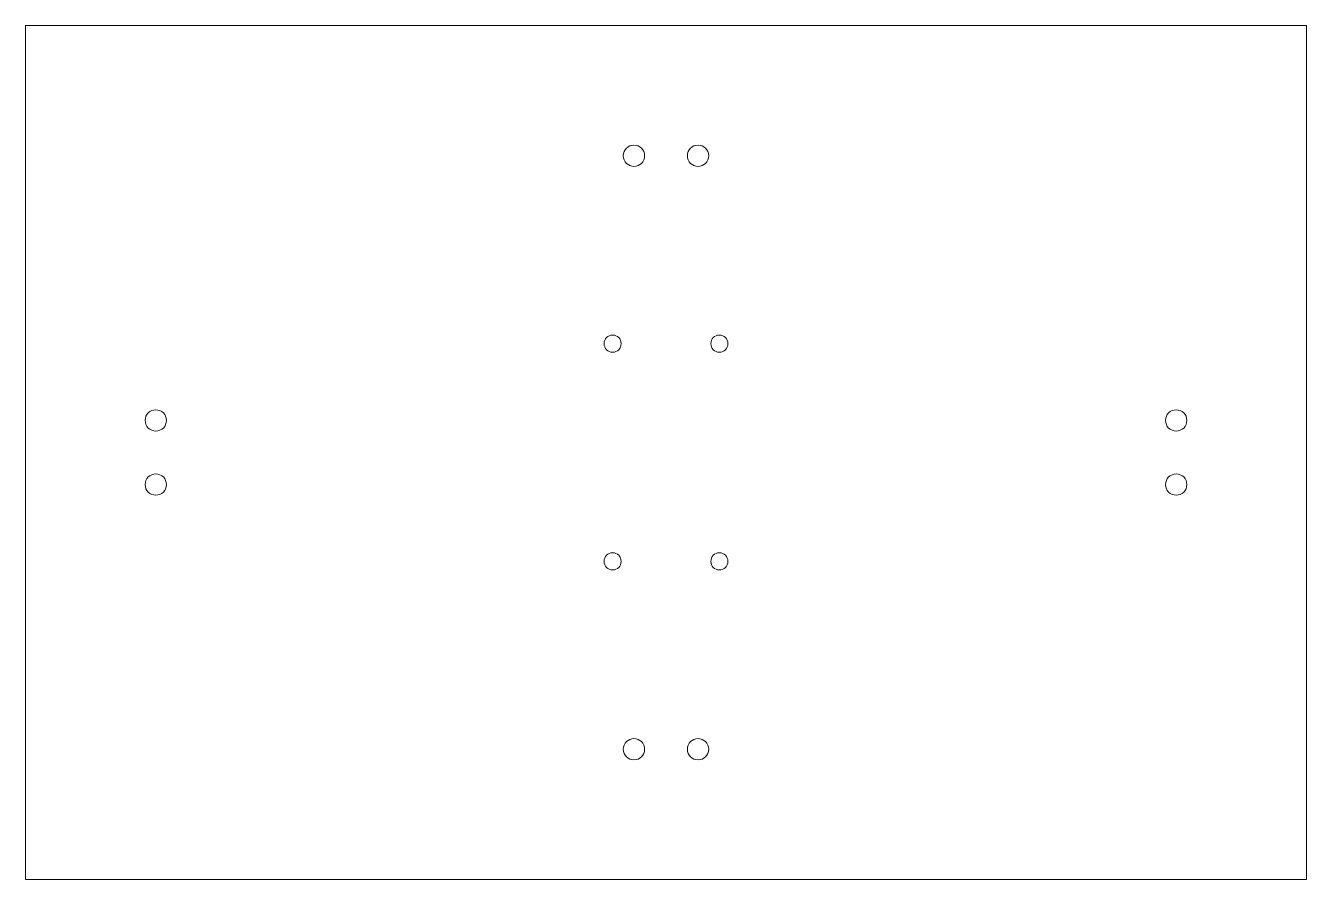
# Model space of a CAD drawing. Header units: millimetres. Extents: x -150 to 150, y -100 to 100.
import ezdxf

# ---------------------------------------------------------------- set-up
doc = ezdxf.new("R2010")
doc.units = ezdxf.units.MM

msp = doc.modelspace()

# ---------------------------------------------------------------- linework, layer by layer
at = {"color": 7, "linetype": 'Continuous', "lineweight": 15}
for p, q in [((150, 100), (-150, 100)), ((-150, 100), (-150, -100)), ((150, -100), (150, 100)), ((-150, -100), (150, -100))]:
    msp.add_line(p, q, dxfattribs=at)
for centre, radius in [((-7.5, 69.5), 2.5), ((7.5, 69.5), 2.5), ((-12.5, 25.5), 2), ((12.5, 25.5), 2), ((-119.5, 7.5), 2.5), ((119.5, 7.5), 2.5), ((-119.5, -7.5), 2.5), ((119.5, -7.5), 2.5), ((-12.5, -25.5), 2), ((12.5, -25.5), 2), ((-7.5, -69.5), 2.5), ((7.5, -69.5), 2.5)]:
    msp.add_circle(centre, radius, dxfattribs=at)

doc.saveas('drawing.dxf')
